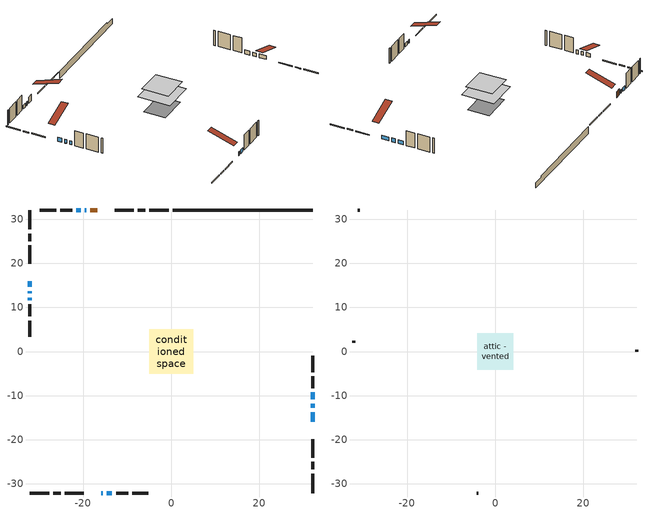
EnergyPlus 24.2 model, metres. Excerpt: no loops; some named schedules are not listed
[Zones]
conditioned space
 floor adiabatic (AdiabaticFloorConstruction): -4.99,-4.99 -4.99,4.99 4.99,4.99 4.99,-4.99 z3.05
 floor foundation (Slab1 construction): -4.57,-3.35 -4.57,3.35 4.57,3.35 4.57,-3.35 z-1.58
 wall outside (RimJoist1 construction): -0.55,32.08 -4.97,32.08 / -32.08,-32.08 -27.66,-32.08 / -32.08,32.08 -32.08,27.66 / 32.08,-32.08 32.08,-27.66 z0.61:0.91
 wall outside (RimJoist2 construction): -5.9,32.08 -7.61,32.08 / -26.73,-32.08 -25.02,-32.08 / -32.08,26.73 -32.08,25.02 / 32.08,-26.73 32.08,-25.02 z0.61:0.91
 wall outside (RimJoist3 construction): -8.54,32.08 -12.77,32.08 / -24.09,-32.08 -19.86,-32.08 / -32.08,24.09 -32.08,19.86 / 32.08,-24.09 32.08,-19.86 z0.61:0.91
 wall outside (AdiabaticWallConstruction 1): -16.74,32.08 -18.37,32.08 z0.61:2.64
 wall outside (AdiabaticWallConstruction): 32.08,-15.88 32.08,-13.72 / -15.89,-32.08 -15.57,-32.08 / -19.29,32.08 -19.61,32.08 / -14.64,-32.08 -13.44,-32.08 / -32.08,15.88 -32.08,14.63 / -32.08,13.71 -32.08,13.17 / 32.08,-12.79 32.08,-11.81 / 32.08,-10.88 32.08,-9.28 / -20.53,32.08 -21.52,32.08 / -32.08,12.24 -32.08,11.61 z0.61:1.83
 wall outside (Wall1 construction): -22.45,32.08 -25.19,32.08 / -12.51,-32.08 -9.78,-32.08 / -32.08,10.69 -32.08,7.95 / 32.08,-8.35 32.08,-5.61 z0.61:5.49
 wall outside (Wall2 construction): -26.12,32.08 -29.79,32.08 / -8.85,-32.08 -5.18,-32.08 / -32.08,7.02 -32.08,3.35 / 32.08,-4.68 32.08,-1.01 z0.61:5.49
 wall foundation (FoundationWall1 construction): 0.38,32.08,-1.58 0.38,32.08,0.61 28.91,32.08,0.61 28.91,32.08,0.13 32.08,32.08,0.13 32.08,32.08,-1.58
 window (WindowConstruction): 32.08,-15.88 32.08,-13.72 z0.61:1.83
 window (WindowConstruction 8): -15.88,-32.08 -15.57,-32.08 z0.61:1.83
 window (WindowConstruction 9): -19.29,32.08 -19.61,32.08 z0.61:1.83
 window (WindowConstruction 1): -14.64,-32.08 -13.44,-32.08 z0.61:1.83
 window (WindowConstruction 2): -32.08,15.88 -32.08,14.63 z0.61:1.83
 window (WindowConstruction 3): -32.08,13.71 -32.08,13.17 z0.61:1.83
 window (WindowConstruction 4): 32.08,-12.79 32.08,-11.81 z0.61:1.83
 window (WindowConstruction 5): 32.08,-10.88 32.08,-9.28 z0.61:1.83
 window (WindowConstruction 6): -20.53,32.08 -21.52,32.08 z0.61:1.83
 window (WindowConstruction 7): -32.08,12.24 -32.08,11.61 z0.61:1.83
 door (Door): -16.75,32.08 -18.36,32.08 z0.61:2.64
 ceiling adiabatic (AdiabaticFloorConstruction): 4.99,-4.99 4.99,4.99 -4.99,4.99 -4.99,-4.99 z3.05
attic - vented
 floor to conditioned space (Floor1 construction Reversed): -4.12,-4.12 -4.12,4.12 4.12,4.12 4.12,-4.12 z5.49
 wall outside (Wall3 construction): -30.72,32.08 -31.15,32.08 / -4.25,-32.08 -3.81,-32.08 / -32.08,2.42 -32.08,1.99 / 32.08,-0.08 32.08,0.35 z0.61:5.49
 roof outside (Roof1 construction): -15.82,32.08,5.49 -15.82,24.05,8.16 -13.7,24.05,8.16 -13.7,32.08,5.49; -16.81,-32.08,5.49 -16.81,-24.05,8.16 -18.93,-24.05,8.16 -18.93,-32.08,5.49; -32.08,16.81,5.49 -24.05,16.81,8.16 -24.05,18.93,8.16 -32.08,18.93,5.49; 32.08,-16.81,5.49 24.05,-16.81,8.16 24.05,-18.93,8.16 32.08,-18.93,5.49
[Building]
Building 1: Terrain=Suburbs
[Site:Location]
Regina Intl AP_SK: Latitude {deg}=50.43; Longitude {deg}=-104.67; Time Zone {hr}=-6; Elevation {m}=578; Keep Site Location Information=Yes
[Site:GroundTemperature:Shallow]
-2.28208, -4.75844, -4.95676, -3.7816, 0.936024, 5.63167, 9.70254, 12.2813, 12.5004, 10.403, 6.43594, 1.88434
[Site:WaterMainsTemperature]
Calculation Method=Schedule; Temperature Schedule=mains temperature schedule
[Material] Roughness=Rough; Thermal Absorptance=0.9
Name | Thickness {m} | Conductivity {W/m-K} | Density {kg/m3} | Specific Heat {J/kg-K} | Solar Absorptance | Visible Absorptance
asphalt or fiberglass shingles | 0.00635 | 0.162714 | 1121.4 | 1465.45 | 0.84 | 0.84
ceiling loosefill ins | 0.169333 | 0.0480833 | 16.02 | 1046.75 | 0.7 | 0.7
ceiling stud and cavity | 0.1397 | 0.0833374 | 65.682 | 1177.47 | 0.7 | 0.7
concrete 4.0 in. | 0.1016 | 1.803125 | 2242.8 | 837.4 | 0.7 | 0.7
concrete 8.0 in. | 0.2032 | 1.803125 | 2242.8 | 837.4 | 0.7 | 0.7
door material | 0.04445 | 0.0451087 | 512.64 | 1214.23 | 0.7 | 0.7
exterior vertical ins | 0.0472266 | 0.029427 | 32.04 | 1214.23 | 0.7 | 0.7
floor covering | 0.0127 | 0.0433444 | 54.468 | 1339.84 | 0.6 | 0.6
floor rigid ins; wall rigid ins | 0.512978 | 0.029427 | 32.04 | 1214.23 | 0.7 | 0.7
floor stud and cavity | 0.1397 | 1.75129 | 37.0049 | 1207.88 | 0.7 | 0.7
furniture material conditioned space 1 | 0.1524 | 0.115458 | 640.8 | 1214.23 | 0.6 | 0.6
gypsum board | 0.0127 | 0.160291 | 801 | 837.4 | 0.6 | 0.6
gypsum board 1 | 0.0127 | 0.160291 | 801 | 837.4 | 0.7 | 0.7
osb sheathing 0.5 in. | 0.0127 | 0.115458 | 512.64 | 1214.23 | 0.7 | 0.7
osb sheathing 0.75 in. | 0.01905 | 0.115458 | 512.64 | 1214.23 | 0.7 | 0.7
osb sheathing 2.0 in. | 0.0508 | 0.115458 | 512.64 | 1214.23 | 0.7 | 0.7
rim joist stud and cavity | 0.0508 | 0.0495211 | 125.044 | 1163.47 | 0.6 | 0.6
rim joist stud and cavity 1 | 0.0508 | 0.0311696 | 125.044 | 1163.47 | 0.6 | 0.6
rim joist stud and cavity 2 | 0.0508 | 0.271007 | 50.32683 | 1063.81 | 0.6 | 0.6
wall stud and cavity | 0.1397 | 0.114984 | 139.0536 | 1170.24 | 0.7 | 0.7
wall stud and cavity 1 | 0.1397 | 0.114486 | 139.0536 | 1170.24 | 0.7 | 0.7
wall stud and cavity 2 | 0.0889 | 6.1454 | 50.32683 | 1063.81 | 0.6 | 0.6
wall stud and cavity 3 | 0.0889 | 0.380278 | 52.3479 | 1209.89 | 0.7 | 0.7
wall stud and cavity 4 | 0.0889 | 0.391764 | 83.0341 | 1211.67 | 0.7 | 0.7
wood siding | 0.0254 | 0.102417 | 544.68 | 1172.36 | 0 | 0
wood siding 1 | 0.00254 | 0.102417 | 544.68 | 1172.36 | 0 | 0
wood siding 2; wood siding 3; wood siding 4 | 0.0254 | 0.102417 | 544.68 | 1172.36 | 0.7 | 0.7
[WindowMaterial:SimpleGlazingSystem]
Name | U-Factor {W/m2-K} | Solar Heat Gain Coefficient
WindowMaterial | 2.9378 | 0.65
WindowMaterial 1 | 2.9219 | 0.66
WindowMaterial 2 | 2.92303 | 0.66
WindowMaterial 3 | 2.96448 | 0.62
WindowMaterial 4 | 2.94007 | 0.65
WindowMaterial 5 | 2.91792 | 0.67
WindowMaterial 6 | 3.03773 | 0.55
[Construction]
AdiabaticFloorConstruction: floor stud and cavity, floor rigid ins, osb sheathing 0.75 in., floor covering
AdiabaticWallConstruction: wood siding 3, wall rigid ins, wall stud and cavity 3, gypsum board
AdiabaticWallConstruction 1: wood siding 4, wall rigid ins, wall stud and cavity 3, gypsum board
Door: door material
Floor1 construction Reversed: gypsum board, ceiling stud and cavity, ceiling loosefill ins
FoundationWall1 construction: concrete 8.0 in., gypsum board 1
furniture construction conditioned space 1: furniture material conditioned space 1
PartitionWallConstruction: gypsum board, wall stud and cavity 4, gypsum board
RimJoist1 construction: wood siding 2, osb sheathing 2.0 in., rim joist stud and cavity
RimJoist2 construction: wood siding 2, osb sheathing 2.0 in., rim joist stud and cavity 1
RimJoist3 construction: wood siding 2, rim joist stud and cavity 2
Roof1 construction: asphalt or fiberglass shingles
Slab1 construction: concrete 4.0 in.
Wall1 construction: wood siding, osb sheathing 0.5 in., wall stud and cavity, gypsum board
Wall2 construction: wood siding, osb sheathing 0.5 in., wall stud and cavity 1, gypsum board
Wall3 construction: wood siding 1, wall stud and cavity 2
WindowConstruction: WindowMaterial
WindowConstruction 1: WindowMaterial 1
WindowConstruction 2: WindowMaterial 2
WindowConstruction 3: WindowMaterial 3
WindowConstruction 4; WindowConstruction 6: WindowMaterial 4
WindowConstruction 5: WindowMaterial 5
WindowConstruction 7; WindowConstruction 8; WindowConstruction 9: WindowMaterial 6
[Zone] Multiplier=1; Part of Total Floor Area=Yes
Name | Volume {m3}
attic - vented | 29.4951
conditioned space | 402.3
[Space]
Name | Zone | Volume {m3}
attic - vented 1 | attic - vented | 29.4951
conditioned space 1 | conditioned space | 402.3
[ZoneInfiltration:EffectiveLeakageArea]
infil attic - vented 1: Zone or Space=attic - vented 1; Schedule=Always On Discrete; Effective Air Leakage Area {cm2}=2144.53; Stack Coefficient=0.000525174; Wind Coefficient=1.54836e-05
[ZoneMixing]
whole house fan mix: Zone or Space=attic - vented; Schedule=Always On Continuous; Design Flow Rate Calculation Method=Flow/Zone; Design Flow Rate {m3/s}=0; Source Zone or Space=conditioned space
[SurfaceProperty:ExposedFoundationPerimeter]
Slab1: Exposed Perimeter Calculation Method=TotalExposedPerimeter; Total Exposed Perimeter {m}=31.7
[InternalMass] Zone or ZoneList=conditioned space; Space or SpaceList=conditioned space 1
Name | Construction | Surface Area {m2}
furniture mass conditioned space 1 | furniture construction conditioned space 1 | 64.3719
partition wall mass | PartitionWallConstruction | 160.93
[Lights]
interior lighting: Zone or ZoneList or Space or SpaceList=conditioned space 1; Schedule=interior lighting schedule; Design Level Calculation Method=LightingLevel; Lighting Level {W}=343.2; Return Air Fraction=0; Fraction Radiant=0.6; Fraction Visible=0.2; Fraction Replaceable=1
[People]
occupants: Zone or ZoneList or Space or SpaceList=conditioned space 1; Number of People Schedule=occupants schedule; Number of People Calculation Method=People; Number of People=3; Fraction Radiant=0.314171; Sensible Heat Fraction=0.56303; Activity Level Schedule=occupants activity schedule; Carbon Dioxide Generation Rate {m3/s-W}=0; Enable ASHRAE 55 Comfort Warnings=No; Mean Radiant Temperature Calculation Type=EnclosureAveraged
[ElectricEquipment] Zone or ZoneList or Space or SpaceList=conditioned space 1; Design Level Calculation Method=EquipmentLevel
Name | Schedule | Design Level {W} | Fraction Latent | Fraction Radiant | Fraction Lost
clothes dryer | clothes dryer schedule | 140.772 | 0.015 | 0.081 | 0.85
clothes washer | clothes washer schedule | 32.1985 | 0.03 | 0.162 | 0.7
cooking range | cooking range schedule | 215.147 | 0.08 | 0.432 | 0.2
dishwasher | dishwasher schedule | 66.8632 | 0.3 | 0.18 | 0.4
fridge | fridge schedule | 72.9452 | 0 | 0.6 | 0
mech vent house fan | mech vent house fan schedule | 0 | 0 | 0 | 1
mech vent house fan cfis | mech vent house fan cfis schedule | 0 | 0 | 0 | 0
misc plug loads | misc plug loads schedule | 494.7 | 0.045 | 0.513 | 0.1
whole house fan | Always On Discrete | 0 | 0 | 0 | 1
[OtherEquipment] Zone or ZoneList or Space or SpaceList=conditioned space 1; Design Level Calculation Method=EquipmentLevel
Name | Fuel Type | Schedule | Design Level {W} | Fraction Latent | Fraction Radiant | Fraction Lost
clothes dryer 1 | Electricity | clothes dryer schedule | 0 | 0.015 | 0.081 | 0.85
cooking range 1 | Electricity | cooking range schedule | 0 | 0.08 | 0.432 | 0.2
general water use latent | None | general water use schedule | 62.594 | 1 | 0 | 0
general water use sensible | None | general water use schedule | -61.6891 | 0 | 0.6 | 0
mech vent house fan latent load | None | Always On Discrete | 0 | 1 | 0 | 0
mech vent house fan sensible load | None | Always On Discrete | 0 | 0 | 0 | 0
water heater energy adjustment1 | NaturalGas | Always On Discrete | 0.01 | 0 | 0 | 1
[ZoneInfiltration:DesignFlowRate] Zone or ZoneList or Space or SpaceList=conditioned space 1; Schedule=Always On Discrete; Design Flow Rate Calculation Method=Flow/Zone; Design Flow Rate {m3/s}=0
infil flow; natural vent flow; whole house fan flow
[AvailabilityManager:Scheduled]
central ac and furnace airloop Availability Manager: Schedule=Always On Discrete
[Foundation:Kiva]
Foundation Kiva 1: Initial Indoor Air Temperature {C}=21; Wall Height Above Grade {m}=0.609996; Wall Depth Below Slab {m}=0.2032; Custom Block Material Name 1=exterior vertical ins; Custom Block Depth 1 {m}=2.189988; Custom Block X Position 1 {m}=0.2159; Custom Block Z Position 1 {m}=0
[Foundation:Kiva:Settings]
Soil Conductivity {W/m-K}=0.849921; Soil Density {kg/m3}=1842.3; Soil Specific Heat {J/kg-K}=418.7; Ground Solar Absorptivity=0.9; Ground Thermal Absorptivity=0.9; Ground Surface Roughness {m}=0.03; Far-Field Width {m}=40; Deep-Ground Boundary Condition=ZeroFlux; Deep-Ground Depth {m}=40; Minimum Cell Dimension {m}=0.2; Maximum Cell Growth Coefficient=3; Simulation Timestep=Timestep
[Exterior:Lights]
exterior lighting: Schedule=exterior lighting schedule; Design Level {W}=75.6
[EnergyManagementSystem:GlobalVariable]
central_ac_and_furnace_airloop_Fan_RTF
infil_program_Qfan
infil_program_Qinf
natural_vent_program_Qnv
natural_vent_program_Qwhf
[EnergyManagementSystem:Sensor]
Name | Output:Variable or Output:Meter Index Key | Output:Variable or Output:Meter
airflow_gain | infil flow | Infiltration Sensible Heat Gain Energy
airflow_gain_1 | natural vent flow | Infiltration Sensible Heat Gain Energy
airflow_gain_2 | whole house fan flow | Infiltration Sensible Heat Gain Energy
airflow_loss | infil flow | Infiltration Sensible Heat Loss Energy
airflow_loss_1 | natural vent flow | Infiltration Sensible Heat Loss Energy
airflow_loss_2 | whole house fan flow | Infiltration Sensible Heat Loss Energy
clg_load_cond |  | Cooling:EnergyTransfer:Zone:CONDITIONED SPACE
clg_sp_s; clg_sp_s_1 | cooling setpoint | Schedule Value
clothes_dryer_exhaust_0_sch_s | clothes dryer exhaust 0 schedule | Schedule Value
cool_season | cooling season schedule | Schedule Value
htg_load_cond |  | Heating:EnergyTransfer:Zone:CONDITIONED SPACE
htg_sp_s; htg_sp_s_1 | heating setpoint | Schedule Value
ig_ee_conv | clothes dryer | Electric Equipment Convective Heating Energy
ig_ee_conv_2 | cooking range | Electric Equipment Convective Heating Energy
ig_ee_conv_4 | fridge | Electric Equipment Convective Heating Energy
ig_ee_conv_5 | misc plug loads | Electric Equipment Convective Heating Energy
ig_ee_conv_6 | whole house fan | Electric Equipment Convective Heating Energy
ig_ee_rad | clothes dryer | Electric Equipment Radiant Heating Energy
ig_ee_rad_2 | cooking range | Electric Equipment Radiant Heating Energy
ig_ee_rad_4 | fridge | Electric Equipment Radiant Heating Energy
ig_ee_rad_5 | misc plug loads | Electric Equipment Radiant Heating Energy
ig_ee_rad_6 | whole house fan | Electric Equipment Radiant Heating Energy
ig_lgt_conv | interior lighting | Lights Convective Heating Energy
ig_lgt_rad | interior lighting | Lights Radiant Heating Energy
ig_lgt_vis | interior lighting | Lights Visible Radiation Heating Energy
ig_oe_conv | clothes dryer 1 | Other Equipment Convective Heating Energy
ig_oe_conv_1 | cooking range 1 | Other Equipment Convective Heating Energy
ig_oe_conv_2 | general water use latent | Other Equipment Convective Heating Energy
ig_oe_conv_3 | general water use sensible | Other Equipment Convective Heating Energy
ig_oe_conv_4 | water heater energy adjustment1 | Other Equipment Convective Heating Energy
ig_oe_rad | clothes dryer 1 | Other Equipment Radiant Heating Energy
ig_oe_rad_1 | cooking range 1 | Other Equipment Radiant Heating Energy
ig_oe_rad_2 | general water use latent | Other Equipment Radiant Heating Energy
ig_oe_rad_3 | general water use sensible | Other Equipment Radiant Heating Energy
ig_oe_rad_4 | water heater energy adjustment1 | Other Equipment Radiant Heating Energy
ig_ppl_conv | occupants | People Convective Heating Energy
ig_ppl_rad | occupants | People Radiant Heating Energy
im_conv | furniture mass conditioned space 1 | Surface Inside Face Convection Heat Gain Energy
im_conv_1 | partition wall mass | Surface Inside Face Convection Heat Gain Energy
im_ig | furniture mass conditioned space 1 | Surface Inside Face Internal Gains Radiation Heat Gain Energy
im_ig_1 | partition wall mass | Surface Inside Face Internal Gains Radiation Heat Gain Energy
im_lgt | furniture mass conditioned space 1 | Surface Inside Face Lights Radiation Heat Gain Energy
im_lgt_1 | partition wall mass | Surface Inside Face Lights Radiation Heat Gain Energy
im_sol | furniture mass conditioned space 1 | Surface Inside Face Solar Radiation Heat Gain Energy
im_sol_1 | partition wall mass | Surface Inside Face Solar Radiation Heat Gain Energy
im_surf | furniture mass conditioned space 1 | Surface Inside Face Net Surface Thermal Radiation Heat Gain Energy
im_surf_1 | partition wall mass | Surface Inside Face Net Surface Thermal Radiation Heat Gain Energy
mv_conv | mech vent house fan | Electric Equipment Convective Heating Energy
mv_conv_1 | mech vent house fan cfis | Electric Equipment Convective Heating Energy
mv_conv_2 | mech vent house fan latent load | Other Equipment Convective Heating Energy
mv_conv_3 | mech vent house fan sensible load | Other Equipment Convective Heating Energy
mv_rad | mech vent house fan | Electric Equipment Radiant Heating Energy
mv_rad_1 | mech vent house fan cfis | Electric Equipment Radiant Heating Energy
mv_rad_2 | mech vent house fan latent load | Other Equipment Radiant Heating Energy
mv_rad_3 | mech vent house fan sensible load | Other Equipment Radiant Heating Energy
natural_vent_s | natural vent schedule | Schedule Value
out_pb_s |  | Site Outdoor Air Barometric Pressure
out_wt_s |  | Site Outdoor Air Humidity Ratio
site_vw_s |  | Site Wind Speed
ss_back_out | Window1 | Surface Window Shortwave from Zone Back Out Window Heat Transfer Rate
ss_back_out_1 | Window11 | Surface Window Shortwave from Zone Back Out Window Heat Transfer Rate
ss_back_out_2 | Window12 | Surface Window Shortwave from Zone Back Out Window Heat Transfer Rate
ss_back_out_3 | Window3 | Surface Window Shortwave from Zone Back Out Window Heat Transfer Rate
ss_back_out_4 | Window4 | Surface Window Shortwave from Zone Back Out Window Heat Transfer Rate
ss_back_out_5 | Window5 | Surface Window Shortwave from Zone Back Out Window Heat Transfer Rate
ss_back_out_6 | Window6 | Surface Window Shortwave from Zone Back Out Window Heat Transfer Rate
ss_back_out_7 | Window7 | Surface Window Shortwave from Zone Back Out Window Heat Transfer Rate
ss_back_out_8 | Window8 | Surface Window Shortwave from Zone Back Out Window Heat Transfer Rate
ss_back_out_9 | Window9 | Surface Window Shortwave from Zone Back Out Window Heat Transfer Rate
ss_conv | Door1 | Surface Inside Face Convection Heat Gain Energy
ss_conv_1 | Window1 | Surface Inside Face Convection Heat Gain Energy
ss_conv_10 | Window9 | Surface Inside Face Convection Heat Gain Energy
ss_conv_2 | Window11 | Surface Inside Face Convection Heat Gain Energy
ss_conv_3 | Window12 | Surface Inside Face Convection Heat Gain Energy
ss_conv_4 | Window3 | Surface Inside Face Convection Heat Gain Energy
ss_conv_5 | Window4 | Surface Inside Face Convection Heat Gain Energy
ss_conv_6 | Window5 | Surface Inside Face Convection Heat Gain Energy
ss_conv_7 | Window6 | Surface Inside Face Convection Heat Gain Energy
ss_conv_8 | Window7 | Surface Inside Face Convection Heat Gain Energy
ss_conv_9 | Window8 | Surface Inside Face Convection Heat Gain Energy
ss_ig | Door1 | Surface Inside Face Internal Gains Radiation Heat Gain Energy
ss_ig_1 | Window1 | Surface Inside Face Internal Gains Radiation Heat Gain Energy
ss_ig_10 | Window9 | Surface Inside Face Internal Gains Radiation Heat Gain Energy
ss_ig_2 | Window11 | Surface Inside Face Internal Gains Radiation Heat Gain Energy
ss_ig_3 | Window12 | Surface Inside Face Internal Gains Radiation Heat Gain Energy
ss_ig_4 | Window3 | Surface Inside Face Internal Gains Radiation Heat Gain Energy
ss_ig_5 | Window4 | Surface Inside Face Internal Gains Radiation Heat Gain Energy
ss_ig_6 | Window5 | Surface Inside Face Internal Gains Radiation Heat Gain Energy
ss_ig_7 | Window6 | Surface Inside Face Internal Gains Radiation Heat Gain Energy
ss_ig_8 | Window7 | Surface Inside Face Internal Gains Radiation Heat Gain Energy
ss_ig_9 | Window8 | Surface Inside Face Internal Gains Radiation Heat Gain Energy
ss_lgt | Door1 | Surface Inside Face Lights Radiation Heat Gain Energy
ss_sol | Door1 | Surface Inside Face Solar Radiation Heat Gain Energy
ss_surf | Door1 | Surface Inside Face Net Surface Thermal Radiation Heat Gain Energy
ss_surf_1 | Window1 | Surface Inside Face Net Surface Thermal Radiation Heat Gain Energy
ss_surf_10 | Window9 | Surface Inside Face Net Surface Thermal Radiation Heat Gain Energy
ss_surf_2 | Window11 | Surface Inside Face Net Surface Thermal Radiation Heat Gain Energy
ss_surf_3 | Window12 | Surface Inside Face Net Surface Thermal Radiation Heat Gain Energy
ss_surf_4 | Window3 | Surface Inside Face Net Surface Thermal Radiation Heat Gain Energy
ss_surf_5 | Window4 | Surface Inside Face Net Surface Thermal Radiation Heat Gain Energy
ss_surf_6 | Window5 | Surface Inside Face Net Surface Thermal Radiation Heat Gain Energy
ss_surf_7 | Window6 | Surface Inside Face Net Surface Thermal Radiation Heat Gain Energy
ss_surf_8 | Window7 | Surface Inside Face Net Surface Thermal Radiation Heat Gain Energy
ss_surf_9 | Window8 | Surface Inside Face Net Surface Thermal Radiation Heat Gain Energy
ss_trans_in | Window1 | Surface Window Transmitted Solar Radiation Rate
ss_trans_in_1 | Window11 | Surface Window Transmitted Solar Radiation Rate
ss_trans_in_2 | Window12 | Surface Window Transmitted Solar Radiation Rate
ss_trans_in_3 | Window3 | Surface Window Transmitted Solar Radiation Rate
ss_trans_in_4 | Window4 | Surface Window Transmitted Solar Radiation Rate
ss_trans_in_5 | Window5 | Surface Window Transmitted Solar Radiation Rate
ss_trans_in_6 | Window6 | Surface Window Transmitted Solar Radiation Rate
ss_trans_in_7 | Window7 | Surface Window Transmitted Solar Radiation Rate
ss_trans_in_8 | Window8 | Surface Window Transmitted Solar Radiation Rate
ss_trans_in_9 | Window9 | Surface Window Transmitted Solar Radiation Rate
ss_trans_out | Window1 | Surface Inside Face Initial Transmitted Diffuse Transmitted Out Window Solar Radiation Rate
ss_trans_out_1 | Window11 | Surface Inside Face Initial Transmitted Diffuse Transmitted Out Window Solar Radiation Rate
ss_trans_out_2 | Window12 | Surface Inside Face Initial Transmitted Diffuse Transmitted Out Window Solar Radiation Rate
ss_trans_out_3 | Window3 | Surface Inside Face Initial Transmitted Diffuse Transmitted Out Window Solar Radiation Rate
ss_trans_out_4 | Window4 | Surface Inside Face Initial Transmitted Diffuse Transmitted Out Window Solar Radiation Rate
ss_trans_out_5 | Window5 | Surface Inside Face Initial Transmitted Diffuse Transmitted Out Window Solar Radiation Rate
ss_trans_out_6 | Window6 | Surface Inside Face Initial Transmitted Diffuse Transmitted Out Window Solar Radiation Rate
ss_trans_out_7 | Window7 | Surface Inside Face Initial Transmitted Diffuse Transmitted Out Window Solar Radiation Rate
ss_trans_out_8 | Window8 | Surface Inside Face Initial Transmitted Diffuse Transmitted Out Window Solar Radiation Rate
ss_trans_out_9 | Window9 | Surface Inside Face Initial Transmitted Diffuse Transmitted Out Window Solar Radiation Rate
s_conv | Floor1 | Surface Inside Face Convection Heat Gain Energy
s_conv_1 | FoundationWall1 | Surface Inside Face Convection Heat Gain Energy
s_conv_10 | RimJoist2:270 | Surface Inside Face Convection Heat Gain Energy
s_conv_11 | RimJoist2:90 | Surface Inside Face Convection Heat Gain Energy
s_conv_12 | RimJoist3:0 | Surface Inside Face Convection Heat Gain Energy
s_conv_13 | RimJoist3:180 | Surface Inside Face Convection Heat Gain Energy
s_conv_14 | RimJoist3:270 | Surface Inside Face Convection Heat Gain Energy
s_conv_15 | RimJoist3:90 | Surface Inside Face Convection Heat Gain Energy
s_conv_16 | Slab1 | Surface Inside Face Convection Heat Gain Energy
s_conv_17 | Wall1:0 | Surface Inside Face Convection Heat Gain Energy
s_conv_18 | Wall1:180 | Surface Inside Face Convection Heat Gain Energy
s_conv_19 | Wall1:270 | Surface Inside Face Convection Heat Gain Energy
s_conv_2 | inferred conditioned ceiling | Surface Inside Face Convection Heat Gain Energy
s_conv_20 | Wall1:90 | Surface Inside Face Convection Heat Gain Energy
s_conv_21 | Wall2:0 | Surface Inside Face Convection Heat Gain Energy
s_conv_22 | Wall2:180 | Surface Inside Face Convection Heat Gain Energy
s_conv_23 | Wall2:270 | Surface Inside Face Convection Heat Gain Energy
s_conv_24 | Wall2:90 | Surface Inside Face Convection Heat Gain Energy
s_conv_3 | inferred conditioned floor | Surface Inside Face Convection Heat Gain Energy
s_conv_4 | RimJoist1:0 | Surface Inside Face Convection Heat Gain Energy
s_conv_5 | RimJoist1:180 | Surface Inside Face Convection Heat Gain Energy
s_conv_6 | RimJoist1:270 | Surface Inside Face Convection Heat Gain Energy
s_conv_7 | RimJoist1:90 | Surface Inside Face Convection Heat Gain Energy
s_conv_8 | RimJoist2:0 | Surface Inside Face Convection Heat Gain Energy
s_conv_9 | RimJoist2:180 | Surface Inside Face Convection Heat Gain Energy
s_ig | Floor1 | Surface Inside Face Internal Gains Radiation Heat Gain Energy
s_ig_1 | FoundationWall1 | Surface Inside Face Internal Gains Radiation Heat Gain Energy
s_ig_10 | RimJoist2:270 | Surface Inside Face Internal Gains Radiation Heat Gain Energy
s_ig_11 | RimJoist2:90 | Surface Inside Face Internal Gains Radiation Heat Gain Energy
s_ig_12 | RimJoist3:0 | Surface Inside Face Internal Gains Radiation Heat Gain Energy
s_ig_13 | RimJoist3:180 | Surface Inside Face Internal Gains Radiation Heat Gain Energy
s_ig_14 | RimJoist3:270 | Surface Inside Face Internal Gains Radiation Heat Gain Energy
s_ig_15 | RimJoist3:90 | Surface Inside Face Internal Gains Radiation Heat Gain Energy
s_ig_16 | Slab1 | Surface Inside Face Internal Gains Radiation Heat Gain Energy
s_ig_17 | Wall1:0 | Surface Inside Face Internal Gains Radiation Heat Gain Energy
s_ig_18 | Wall1:180 | Surface Inside Face Internal Gains Radiation Heat Gain Energy
s_ig_19 | Wall1:270 | Surface Inside Face Internal Gains Radiation Heat Gain Energy
s_ig_2 | inferred conditioned ceiling | Surface Inside Face Internal Gains Radiation Heat Gain Energy
s_ig_20 | Wall1:90 | Surface Inside Face Internal Gains Radiation Heat Gain Energy
s_ig_21 | Wall2:0 | Surface Inside Face Internal Gains Radiation Heat Gain Energy
s_ig_22 | Wall2:180 | Surface Inside Face Internal Gains Radiation Heat Gain Energy
s_ig_23 | Wall2:270 | Surface Inside Face Internal Gains Radiation Heat Gain Energy
s_ig_24 | Wall2:90 | Surface Inside Face Internal Gains Radiation Heat Gain Energy
